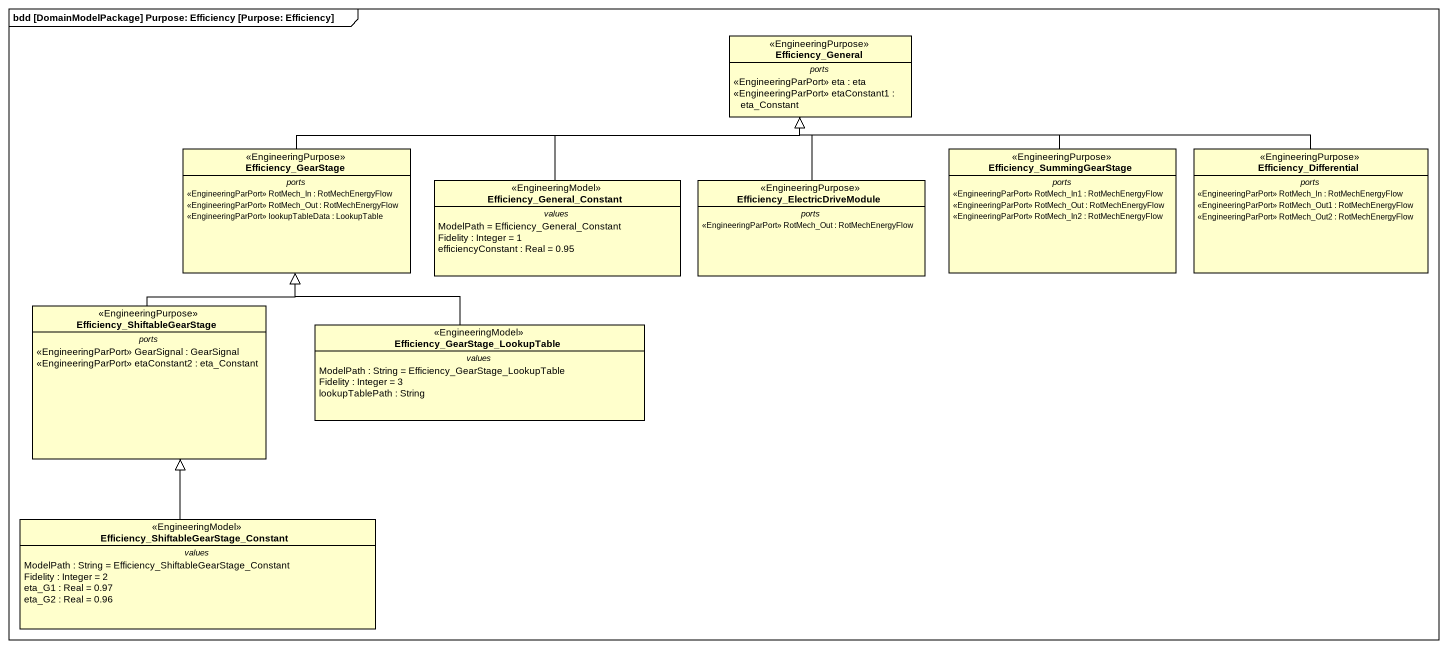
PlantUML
@startuml
mainframe bdd [DomainModelPackage] Purpose: Efficiency [Purpose: Efficiency]
hide circle
hide empty members
class Efficiency_General <<EngineeringPurpose>> {
  -- ports --
  <<EngineeringParPort>> eta : eta
  <<EngineeringParPort>> etaConstant1 : eta_Constant
}
class Efficiency_GearStage <<EngineeringPurpose>> {
  -- ports --
  <<EngineeringParPort>> RotMech_In : RotMechEnergyFlow
  <<EngineeringParPort>> RotMech_Out : RotMechEnergyFlow
  <<EngineeringParPort>> lookupTableData : LookupTable
}
class Efficiency_General_Constant <<EngineeringModel>> {
  -- values --
  ModelPath = Efficiency_General_Constant
  Fidelity : Integer = 1
  efficiencyConstant : Real = 0.95
}
class "Efficiency_ElectricDriveModule" as Efficiency <<EngineeringPurpose>> {
  -- ports --
  <<EngineeringParPort>> RotMech_Out : RotMechEnergyFlow
}
class Efficiency_SummingGearStage <<EngineeringPurpose>> {
  -- ports --
  <<EngineeringParPort>> RotMech_In1 : RotMechEnergyFlow
  <<EngineeringParPort>> RotMech_Out : RotMechEnergyFlow
  <<EngineeringParPort>> RotMech_In2 : RotMechEnergyFlow
}
class Efficiency_Differential <<EngineeringPurpose>> {
  -- ports --
  <<EngineeringParPort>> RotMech_In : RotMechEnergyFlow
  <<EngineeringParPort>> RotMech_Out1 : RotMechEnergyFlow
  <<EngineeringParPort>> RotMech_Out2 : RotMechEnergyFlow
}
class "Efficiency_ShiftableGearStage" as Efficiency_2 <<EngineeringPurpose>> {
  -- ports --
  <<EngineeringParPort>> GearSignal : GearSignal
  <<EngineeringParPort>> etaConstant2 : eta_Constant
}
class "Efficiency_GearStage_LookupTable" as Efficiency_GearStage_2 <<EngineeringModel>> {
  -- values --
  ModelPath : String = Efficiency_GearStage_LookupTable
  Fidelity : Integer = 3
  lookupTablePath : String
}
class "Efficiency_ShiftableGearStage_Constant" as Efficiency_3 <<EngineeringModel>> {
  -- values --
  ModelPath : String = Efficiency_ShiftableGearStage_Constant
  Fidelity : Integer = 2
  eta_G1 : Real = 0.97
  eta_G2 : Real = 0.96
}
Efficiency_GearStage -right-|> Efficiency_General
Efficiency_General_Constant -right-|> Efficiency_General
Efficiency -up-|> Efficiency_General
Efficiency_SummingGearStage -left-|> Efficiency_General
Efficiency_Differential -left-|> Efficiency_General
Efficiency_2 -up-|> Efficiency_GearStage
Efficiency_GearStage_2 -up-|> Efficiency_GearStage
Efficiency_3 -up-|> Efficiency_2
@enduml
